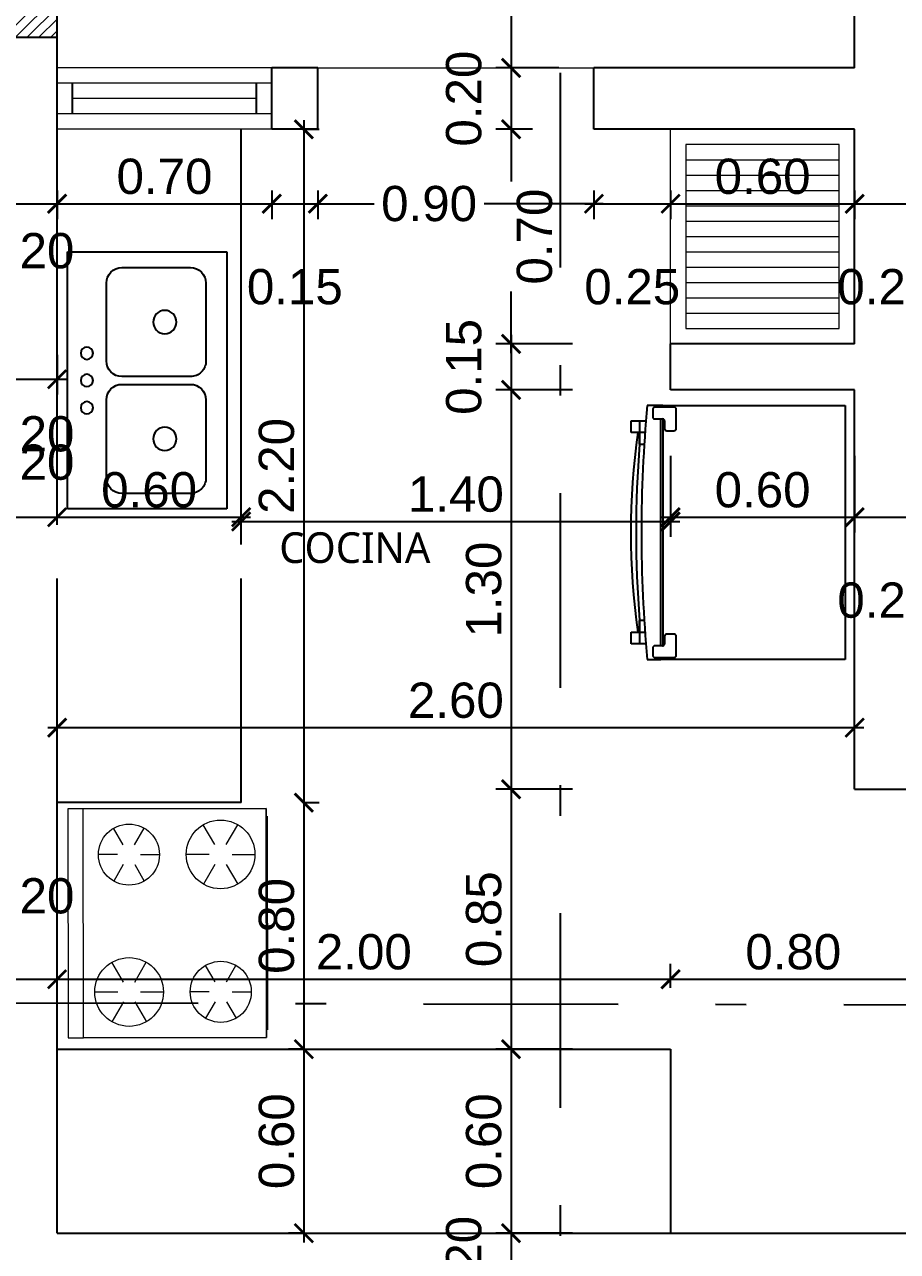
# Model space of a CAD drawing. Header units: feet. Extents: x -417 to 46, y -646 to -218.
# Drawn here: x -98.42 to -95.575, y -284.892 to -280.89 of the extents above; entities that cross this region are included whole.
import ezdxf

# ---------------------------------------------------------------- set-up
doc = ezdxf.new("R2010")
doc.units = ezdxf.units.FT
doc.header["$MEASUREMENT"] = 0
doc.linetypes.add('DASHDOT', pattern=[25.4, 12.7, -6.35, 0, -6.35])
for name, color, linetype, lineweight in [('A-GENM', 8, 'Continuous', 9), ('A-WALL', 4, 'Continuous', 25), ('closet', 8, 'Continuous', 5), ('DIM-COTAS', 1, 'Continuous', 5), ('muebles', 2, 'Continuous', 5), ('Piso', 8, 'Continuous', 9), ('TXT', 2, 'Continuous', 9)]:
    doc.layers.add(name, color=color, linetype=linetype, lineweight=lineweight)
for name, color, linetype in [('COCINA', 2, 'Continuous'), ('columna', 9, 'Continuous'), ('DIM', 10, 'Continuous'), ('GRDUTIY', 5, 'Continuous'), ('PERT-VENT', 2, 'Continuous')]:
    doc.layers.add(name, color=color, linetype=linetype)
doc.styles.add('ads', font='trebuc.ttf', dxfattribs={"height": 0.14})
doc.styles.get("Standard").update_dxf_attribs({"font": 'arial.ttf', "height": 0.115})
doc.dimstyles.new('KEILY', dxfattribs={"dimtxt": 0.115, "dimasz": 0.06, "dimexe": 0.05, "dimexo": 0.2, "dimgap": 0.03, "dimtad": 1, "dimzin": 1, "dimdsep": 46, "dimtxsty": 'Standard', "dimblk": 'ARCHTICK', "dimcen": 2.5, "dimdle": 0.03, "dimclrd": 256, "dimclre": 256, "dimclrt": 7, "dimadec": 0, "dimazin": 0, "dimtfac": 1, "dimtmove": 2, "dimatfit": 3, "dimfxl": 0.2, "dimfxlon": 1, "dimtolj": 1, "dimtzin": 1, "dimarcsym": 0})

# ---------------------------------------------------------------- blocks, each defined once
blk = doc.blocks.new('A$C2C3967B4')
at = {"layer": 'COCINA'}
for p, q in [((0.8382, 0.5199), (0, 0.5199)), ((0, 0.5199), (0, 0)), ((0.8382, 0), (0.8382, 0.5199)), ((0.3556, 0.3929), (0.1016, 0.3929)), ((0.7366, 0.3929), (0.4826, 0.3929)), ((0.0508, 0.3421), (0.0508, 0.1189)), ((0.4064, 0.1189), (0.4064, 0.3421)), ((0.4318, 0.3421), (0.4318, 0.1189)), ((0.7874, 0.1189), (0.7874, 0.3421)), ((0.1016, 0.0681), (0.3556, 0.0681)), ((0.4826, 0.0681), (0.7366, 0.0681)), ((0, 0), (0.8382, 0))]:
    blk.add_line(p, q, dxfattribs=at)
for centre, radius in [((0.3302, 0.4564), 0.0201), ((0.4191, 0.4564), 0.0201), ((0.508, 0.4564), 0.0201), ((0.2286, 0.2024), 0.0381), ((0.6096, 0.2024), 0.0381)]:
    blk.add_circle(centre, radius, dxfattribs=at)
for centre, start, end in [((0.1016, 0.3421), 90, 180), ((0.3556, 0.3421), 0, 90), ((0.4826, 0.3421), 90, 180), ((0.7366, 0.3421), 0, 90), ((0.1016, 0.1189), 180, 270), ((0.3556, 0.1189), 270, 0), ((0.4826, 0.1189), 180, 270), ((0.7366, 0.1189), 270, 0)]:
    blk.add_arc(centre, 0.0508, start, end, dxfattribs=at)
blk = doc.blocks.new('A$C285A50AC')
at = {"layer": 'muebles'}
for p, q in [((0.0012, 0.6896, -0.889), (0, 0.0292, -0.889)), ((0.0012, 0.6896), (0.0011, 0.6388)), ((0.7632, 0.6882), (0.0012, 0.6896)), ((0.7632, 0.6882, -0.889), (0.0012, 0.6896, -0.889)), ((0.762, 0.0278, -0.889), (0.7632, 0.6882, -0.889)), ((0.7631, 0.6374), (0.7632, 0.6882)), ((0.0011, 0.6388), (0.7631, 0.6374)), ((0, 0.0292, -0.889), (0.762, 0.0278, -0.889))]:
    blk.add_line(p, q, dxfattribs=at)
at = {"layer": 'muebles', "color": 8}
for p, q in [((0.1533, 0.5242, 0.0025), (0.1534, 0.6004, 0.0025)), ((0.6105, 0.5234, 0.0025), (0.6106, 0.5869, 0.0025)), ((0.1203, 0.5052, 0.0025), (0.0543, 0.5435, 0.0025)), ((0.1863, 0.5051, 0.0025), (0.2523, 0.5431, 0.0025)), ((0.5775, 0.5044, 0.0025), (0.5225, 0.5363, 0.0025)), ((0.6435, 0.5043, 0.0025), (0.6985, 0.5359, 0.0025)), ((0.1202, 0.4671, 0.0025), (0.0541, 0.4292, 0.0025)), ((0.1862, 0.467, 0.0025), (0.2521, 0.4288, 0.0025)), ((0.5774, 0.4663, 0.0025), (0.5223, 0.4347, 0.0025)), ((0.6434, 0.4662, 0.0025), (0.6983, 0.4343, 0.0025)), ((0.1532, 0.448, 0.0025), (0.153, 0.3718, 0.0025)), ((0.6104, 0.4472, 0.0025), (0.6102, 0.3837, 0.0025)), ((0.6099, 0.2186, 0.0025), (0.6101, 0.2948, 0.0025)), ((0.1527, 0.2194, 0.0025), (0.1529, 0.2829, 0.0025)), ((0.1197, 0.2004, 0.0025), (0.0648, 0.2323, 0.0025)), ((0.1857, 0.2003, 0.0025), (0.2408, 0.232, 0.0025)), ((0.5769, 0.1996, 0.0025), (0.511, 0.2378, 0.0025)), ((0.6429, 0.1995, 0.0025), (0.709, 0.2375, 0.0025)), ((0.1196, 0.1623, 0.0025), (0.0646, 0.1307, 0.0025)), ((0.1526, 0.1432, 0.0025), (0.1525, 0.0797, 0.0025)), ((0.1856, 0.1622, 0.0025), (0.2406, 0.1304, 0.0025)), ((0.5768, 0.1615, 0.0025), (0.5108, 0.1235, 0.0025)), ((0.6098, 0.1424, 0.0025), (0.6097, 0.0662, 0.0025)), ((0.6428, 0.1614, 0.0025), (0.7088, 0.1232, 0.0025))]:
    blk.add_line(p, q, dxfattribs=at)
at = {"layer": 'muebles', "extrusion": (-0.001805, -0.999998, 0)}
for p, q in [((0.0635, 0.0265, -0.6223), (0.6985, 0.0254, -0.6223)), ((0.0635, 0.0265, -0.1016), (0.6985, 0.0254, -0.1016))]:
    blk.add_line(p, q, dxfattribs=at)
at = {"layer": 'muebles'}
for centre, radius in [((0.1532, 0.4861, 0.0025), 0.1143), ((0.6104, 0.4853, 0.0025), 0.1016), ((0.6099, 0.1805, 0.0025), 0.1143), ((0.1527, 0.1813, 0.0025), 0.1016)]:
    blk.add_circle(centre, radius, dxfattribs=at)
at = {"layer": 'muebles', "color": 8, "extrusion": (-0.001805, -0.999998, 0)}
for centre in [(0.0888, -0.0381, -0.0267), (0.2158, -0.0381, -0.0267), (0.3809, -0.0381, -0.0267), (0.546, -0.0381, -0.0267), (0.673, -0.0381, -0.0267)]:
    blk.add_circle(centre, 0.0254, dxfattribs=at)
at = {"layer": 'muebles'}
for points in [[(0.0012, 0.6896, 0.254), (0.0011, 0.6388, 0.254), (0.7631, 0.6374, 0.254), (0.7632, 0.6882, 0.254)], [(0, 0.0292), (0.0011, 0.6388), (0.7631, 0.6374), (0.762, 0.0278)]]:
    blk.add_3dface(points, dxfattribs=at)
at = {"layer": 'muebles', "color": 8}
for points in [[(0.0254, 0.0266, -0.0762), (0.0254, 0.0266, -0.5334), (0.7366, 0.0253, -0.5334), (0.7366, 0.0253, -0.0762)], [(0.0254, 0.0266, -0.5969), (0.0254, 0.0266, -0.8509), (0.7366, 0.0253, -0.8509), (0.7366, 0.0253, -0.5969)]]:
    blk.add_3dface(points, dxfattribs=at)
blk = doc.blocks.new('A$C007B5363')
at = {"layer": 'COCINA'}
for p, q in [((0, 0.8287), (0.5944, 0.8287)), ((0, 0), (0, 0.8287)), ((0.5507, 0.816), (0.5507, 0.7525)), ((0.6206, 0.8223), (0.5571, 0.8223)), ((0.5944, 0.8287), (0.6007, 0.8287)), ((0.5944, 0.8223), (0.5944, 0.8287)), ((0.6007, 0.8287), (0.6007, 0.8223)), ((0.6452, 0.8287), (0.6007, 0.8287)), ((0.6269, 0.7906), (0.6269, 0.816)), ((0.5888, 0.7525), (0.5888, 0.7779)), ((0.5944, 0.0446), (0.5944, 0.7841)), ((0.5952, 0.7842), (0.6206, 0.7842)), ((0.6007, 0.7842), (0.6007, 0.0445)), ((0.6487, 0.7779), (0.6706, 0.7779)), ((0.6706, 0.7779), (0.6975, 0.7779)), ((0.6706, 0.7398), (0.6706, 0.7779)), ((0.6706, 0.7398), (0.6706, 0.7779)), ((0.6987, 0.7398), (0.6987, 0.7779)), ((0.5571, 0.7461), (0.5825, 0.7461)), ((0.6706, 0.7398), (0.6513, 0.7398)), ((0.6975, 0.7398), (0.6706, 0.7398)), ((0.6706, 0.7398), (0.6706, 0.7017)), ((0.6706, 0.7017), (0.6706, 0.7398)), ((0.6539, 0.7017), (0.6706, 0.7017)), ((0.6706, 0.127), (0.6539, 0.127)), ((0.6706, 0.127), (0.6706, 0.0889)), ((0.6706, 0.0889), (0.6706, 0.127)), ((0.5825, 0.0826), (0.5571, 0.0826)), ((0.6513, 0.0889), (0.6706, 0.0889)), ((0.6706, 0.0889), (0.6975, 0.0889)), ((0.6706, 0.0508), (0.6706, 0.0889)), ((0.6706, 0.0508), (0.6706, 0.0889)), ((0.6987, 0.0508), (0.6987, 0.0889)), ((0.5507, 0.0762), (0.5507, 0.0127)), ((0.5888, 0.0508), (0.5888, 0.0762)), ((0.6206, 0.0445), (0.5952, 0.0445)), ((0.6706, 0.0508), (0.6487, 0.0508)), ((0.6975, 0.0508), (0.6706, 0.0508)), ((0.5944, 0), (0, 0)), ((0.5571, 0.0064), (0.6206, 0.0064)), ((0.5944, 0), (0.5944, 0.0064)), ((0.5944, 0), (0.6007, 0)), ((0.6007, 0.0064), (0.6007, 0)), ((0.6007, 0), (0.6452, 0)), ((0.6269, 0.0127), (0.6269, 0.0381))]:
    blk.add_line(p, q, dxfattribs=at)
for centre, radius, start, end in [((0.5571, 0.816), 0.00635, 90, 180), ((0.6206, 0.816), 0.00635, 360, 90), ((-3.8512, 0.4143), 4.5154, 354.7351, 5.2649), ((0.5952, 0.7779), 0.00635, 90, 180), ((0.6206, 0.7906), 0.00635, 270, 360), ((0.5571, 0.7525), 0.00635, 180, 270), ((0.5825, 0.7525), 0.00635, 270, 360), ((-1.6745, 0.4143), 2.3731, 352.1151, 7.8849), ((-3.0793, 0.4143), 3.7608, 355.6182, 4.3818), ((0.5571, 0.0762), 0.00635, 90, 180), ((0.5825, 0.0762), 0.00635, 360, 90), ((0.5952, 0.0508), 0.00635, 180, 270), ((0.6206, 0.0381), 0.00635, 360, 90), ((0.5571, 0.0127), 0.00635, 180, 270), ((0.6206, 0.0127), 0.00635, 270, 360)]:
    blk.add_arc(centre, radius, start, end, dxfattribs=at)
blk = doc.blocks.new('_ArchTick')
at = {"layer": 'DIM-COTAS', "color": 0, "const_width": 0.15}
blk.add_lwpolyline([(-0.5, -0.5), (0.5, 0.5)], dxfattribs=at)
blk = doc.blocks.new('*D291')
at = {"layer": 'Defpoints', "color": 0, "transparency": 16777216}
for p in [(-98.3143, -281.2321), (-98.3143, -281.475), (-98.5143, -281.7272)]:
    blk.add_point(p, dxfattribs=at)
at = {"layer": 'DIM', "lineweight": -2, "transparency": 16777216}
for p, q in [((-98.5143, -281.5272), (-98.5143, -281.425)), ((-98.3143, -281.4321), (-98.3143, -281.525)), ((-98.5443, -281.475), (-98.2843, -281.475))]:
    blk.add_line(p, q, dxfattribs=at)
at = {"layer": 'DIM', "lineweight": -2, "transparency": 16777216, "xscale": 0.06, "yscale": 0.06, "zscale": 0.06, "rotation": 180}
blk.add_blockref('_ArchTick', (-98.5143, -281.475), dxfattribs=at)
at = {"layer": 'DIM', "lineweight": -2, "transparency": 16777216, "xscale": 0.06, "yscale": 0.06, "zscale": 0.06}
blk.add_blockref('_ArchTick', (-98.3143, -281.475), dxfattribs=at)
at = {"layer": 'DIM', "color": 7, "transparency": 16777216, "insert": (-98.4143, -281.6287), "char_height": 0.115, "attachment_point": 5}
blk.add_mtext('\\A1;0.20', dxfattribs=at)
blk = doc.blocks.new('*D292')
at = {"layer": 'Defpoints', "color": 0, "transparency": 16777216}
for p in [(-98.3143, -281.2321), (-97.6143, -281.2321), (-97.6143, -281.475)]:
    blk.add_point(p, dxfattribs=at)
at = {"layer": 'DIM', "lineweight": -2, "transparency": 16777216}
for p, q in [((-98.3143, -281.4321), (-98.3143, -281.525)), ((-97.6143, -281.4321), (-97.6143, -281.525)), ((-98.3443, -281.475), (-97.5843, -281.475))]:
    blk.add_line(p, q, dxfattribs=at)
at = {"layer": 'DIM', "lineweight": -2, "transparency": 16777216, "xscale": 0.06, "yscale": 0.06, "zscale": 0.06, "rotation": 180}
blk.add_blockref('_ArchTick', (-98.3143, -281.475), dxfattribs=at)
at = {"layer": 'DIM', "lineweight": -2, "transparency": 16777216, "xscale": 0.06, "yscale": 0.06, "zscale": 0.06}
blk.add_blockref('_ArchTick', (-97.6143, -281.475), dxfattribs=at)
at = {"layer": 'DIM', "color": 7, "transparency": 16777216, "insert": (-97.9643, -281.3862), "char_height": 0.115, "attachment_point": 5}
blk.add_mtext('\\A1;0.70', dxfattribs=at)
blk = doc.blocks.new('*D293')
at = {"layer": 'Defpoints', "color": 0, "transparency": 16777216}
for p in [(-97.6143, -281.2321), (-97.4643, -281.2321), (-97.4643, -281.475)]:
    blk.add_point(p, dxfattribs=at)
at = {"layer": 'DIM', "lineweight": -2, "transparency": 16777216}
for p, q in [((-97.6143, -281.4321), (-97.6143, -281.525)), ((-97.4643, -281.4321), (-97.4643, -281.525)), ((-97.6443, -281.475), (-97.4343, -281.475))]:
    blk.add_line(p, q, dxfattribs=at)
at = {"layer": 'DIM', "lineweight": -2, "transparency": 16777216, "xscale": 0.06, "yscale": 0.06, "zscale": 0.06, "rotation": 180}
blk.add_blockref('_ArchTick', (-97.6143, -281.475), dxfattribs=at)
at = {"layer": 'DIM', "lineweight": -2, "transparency": 16777216, "xscale": 0.06, "yscale": 0.06, "zscale": 0.06}
blk.add_blockref('_ArchTick', (-97.4643, -281.475), dxfattribs=at)
at = {"layer": 'DIM', "color": 7, "transparency": 16777216, "insert": (-97.5393, -281.7461), "char_height": 0.115, "attachment_point": 5}
blk.add_mtext('\\A1;0.15', dxfattribs=at)
blk = doc.blocks.new('*D294')
at = {"layer": 'Defpoints', "color": 0, "transparency": 16777216}
for p in [(-97.4643, -281.2321), (-96.5643, -281.2321), (-96.5643, -281.475)]:
    blk.add_point(p, dxfattribs=at)
at = {"layer": 'DIM', "lineweight": -2, "transparency": 16777216}
for p, q in [((-97.4643, -281.4321), (-97.4643, -281.525)), ((-96.5643, -281.4321), (-96.5643, -281.525)), ((-97.4943, -281.475), (-97.2808, -281.475)), ((-96.5343, -281.475), (-96.9224, -281.475))]:
    blk.add_line(p, q, dxfattribs=at)
at = {"layer": 'DIM', "lineweight": -2, "transparency": 16777216, "xscale": 0.06, "yscale": 0.06, "zscale": 0.06, "rotation": 180}
blk.add_blockref('_ArchTick', (-97.4643, -281.475), dxfattribs=at)
at = {"layer": 'DIM', "lineweight": -2, "transparency": 16777216, "xscale": 0.06, "yscale": 0.06, "zscale": 0.06}
blk.add_blockref('_ArchTick', (-96.5643, -281.475), dxfattribs=at)
at = {"layer": 'DIM', "color": 7, "transparency": 16777216, "insert": (-97.1016, -281.475), "char_height": 0.115, "attachment_point": 5}
blk.add_mtext('\\A1;0.90', dxfattribs=at)
blk = doc.blocks.new('*D295')
at = {"layer": 'Defpoints', "color": 0, "transparency": 16777216}
for p in [(-96.5643, -281.2321), (-96.3143, -281.2321), (-96.3143, -281.475)]:
    blk.add_point(p, dxfattribs=at)
at = {"layer": 'DIM', "lineweight": -2, "transparency": 16777216}
for p, q in [((-96.5643, -281.4321), (-96.5643, -281.525)), ((-96.3143, -281.4321), (-96.3143, -281.525)), ((-96.5943, -281.475), (-96.2843, -281.475))]:
    blk.add_line(p, q, dxfattribs=at)
at = {"layer": 'DIM', "lineweight": -2, "transparency": 16777216, "xscale": 0.06, "yscale": 0.06, "zscale": 0.06, "rotation": 180}
blk.add_blockref('_ArchTick', (-96.5643, -281.475), dxfattribs=at)
at = {"layer": 'DIM', "lineweight": -2, "transparency": 16777216, "xscale": 0.06, "yscale": 0.06, "zscale": 0.06}
blk.add_blockref('_ArchTick', (-96.3143, -281.475), dxfattribs=at)
at = {"layer": 'DIM', "color": 7, "transparency": 16777216, "insert": (-96.4393, -281.7461), "char_height": 0.115, "attachment_point": 5}
blk.add_mtext('\\A1;0.25', dxfattribs=at)
blk = doc.blocks.new('*D296')
at = {"layer": 'Defpoints', "color": 0, "transparency": 16777216}
for p in [(-96.3143, -281.2321), (-95.7143, -281.2321), (-95.7143, -281.475)]:
    blk.add_point(p, dxfattribs=at)
at = {"layer": 'DIM', "lineweight": -2, "transparency": 16777216}
for p, q in [((-96.3143, -281.4321), (-96.3143, -281.525)), ((-95.7143, -281.4321), (-95.7143, -281.525)), ((-96.3443, -281.475), (-95.6843, -281.475))]:
    blk.add_line(p, q, dxfattribs=at)
at = {"layer": 'DIM', "lineweight": -2, "transparency": 16777216, "xscale": 0.06, "yscale": 0.06, "zscale": 0.06, "rotation": 180}
blk.add_blockref('_ArchTick', (-96.3143, -281.475), dxfattribs=at)
at = {"layer": 'DIM', "lineweight": -2, "transparency": 16777216, "xscale": 0.06, "yscale": 0.06, "zscale": 0.06}
blk.add_blockref('_ArchTick', (-95.7143, -281.475), dxfattribs=at)
at = {"layer": 'DIM', "color": 7, "transparency": 16777216, "insert": (-96.0143, -281.3862), "char_height": 0.115, "attachment_point": 5}
blk.add_mtext('\\A1;0.60', dxfattribs=at)
blk = doc.blocks.new('*D297')
at = {"layer": 'Defpoints', "color": 0, "transparency": 16777216}
for p in [(-95.7143, -281.2321), (-95.5143, -281.2132), (-95.5143, -281.475)]:
    blk.add_point(p, dxfattribs=at)
at = {"layer": 'DIM', "lineweight": -2, "transparency": 16777216}
for p, q in [((-95.7143, -281.4321), (-95.7143, -281.525)), ((-95.5143, -281.4132), (-95.5143, -281.525)), ((-95.7443, -281.475), (-95.4843, -281.475))]:
    blk.add_line(p, q, dxfattribs=at)
at = {"layer": 'DIM', "lineweight": -2, "transparency": 16777216, "xscale": 0.06, "yscale": 0.06, "zscale": 0.06, "rotation": 180}
blk.add_blockref('_ArchTick', (-95.7143, -281.475), dxfattribs=at)
at = {"layer": 'DIM', "lineweight": -2, "transparency": 16777216, "xscale": 0.06, "yscale": 0.06, "zscale": 0.06}
blk.add_blockref('_ArchTick', (-95.5143, -281.475), dxfattribs=at)
at = {"layer": 'DIM', "color": 7, "transparency": 16777216, "insert": (-95.6143, -281.7461), "char_height": 0.115, "attachment_point": 5}
blk.add_mtext('\\A1;0.20', dxfattribs=at)
blk = doc.blocks.new('*D307')
at = {"layer": 'Defpoints', "color": 0, "transparency": 16777216}
for p in [(-98.3143, -281.7674), (-98.5143, -281.9832), (-98.3143, -282.0473)]:
    blk.add_point(p, dxfattribs=at)
at = {"layer": 'DIM', "lineweight": -2, "transparency": 16777216}
for p, q in [((-98.3143, -281.9674), (-98.3143, -282.0973)), ((-98.5443, -282.0473), (-98.2843, -282.0473)), ((-98.5143, -282.0473), (-98.5143, -282.0973))]:
    blk.add_line(p, q, dxfattribs=at)
at = {"layer": 'DIM', "lineweight": -2, "transparency": 16777216, "xscale": 0.06, "yscale": 0.06, "zscale": 0.06, "rotation": 180}
blk.add_blockref('_ArchTick', (-98.5143, -282.0473), dxfattribs=at)
at = {"layer": 'DIM', "lineweight": -2, "transparency": 16777216, "xscale": 0.06, "yscale": 0.06, "zscale": 0.06}
blk.add_blockref('_ArchTick', (-98.3143, -282.0473), dxfattribs=at)
at = {"layer": 'DIM', "color": 7, "transparency": 16777216, "insert": (-98.4143, -282.3184), "char_height": 0.115, "attachment_point": 5}
blk.add_mtext('\\A1;0.20', dxfattribs=at)
blk = doc.blocks.new('*D308')
at = {"layer": 'Defpoints', "color": 0, "transparency": 16777216}
for p in [(-98.5143, -282.205), (-98.3143, -282.4972), (-98.3143, -282.7218)]:
    blk.add_point(p, dxfattribs=at)
at = {"layer": 'DIM', "lineweight": -2, "transparency": 16777216}
for p, q in [((-98.5143, -282.405), (-98.5143, -282.5472)), ((-98.3143, -282.5218), (-98.3143, -282.4472)), ((-98.5443, -282.4972), (-98.2843, -282.4972))]:
    blk.add_line(p, q, dxfattribs=at)
at = {"layer": 'DIM', "lineweight": -2, "transparency": 16777216, "xscale": 0.06, "yscale": 0.06, "zscale": 0.06, "rotation": 180}
blk.add_blockref('_ArchTick', (-98.5143, -282.4972), dxfattribs=at)
at = {"layer": 'DIM', "lineweight": -2, "transparency": 16777216, "xscale": 0.06, "yscale": 0.06, "zscale": 0.06}
blk.add_blockref('_ArchTick', (-98.3143, -282.4972), dxfattribs=at)
at = {"layer": 'DIM', "color": 7, "transparency": 16777216, "insert": (-98.4143, -282.226), "char_height": 0.115, "attachment_point": 5}
blk.add_mtext('\\A1;0.20', dxfattribs=at)
blk = doc.blocks.new('*D309')
at = {"layer": 'Defpoints', "color": 0, "transparency": 16777216}
for p in [(-97.7143, -282.4972), (-98.3143, -282.7218), (-97.7143, -282.7862)]:
    blk.add_point(p, dxfattribs=at)
at = {"layer": 'DIM', "lineweight": -2, "transparency": 16777216}
for p, q in [((-98.3143, -282.5218), (-98.3143, -282.4472)), ((-97.7143, -282.5862), (-97.7143, -282.4472)), ((-98.3443, -282.4972), (-97.6843, -282.4972))]:
    blk.add_line(p, q, dxfattribs=at)
at = {"layer": 'DIM', "lineweight": -2, "transparency": 16777216, "xscale": 0.06, "yscale": 0.06, "zscale": 0.06, "rotation": 180}
blk.add_blockref('_ArchTick', (-98.3143, -282.4972), dxfattribs=at)
at = {"layer": 'DIM', "lineweight": -2, "transparency": 16777216, "xscale": 0.06, "yscale": 0.06, "zscale": 0.06}
blk.add_blockref('_ArchTick', (-97.7143, -282.4972), dxfattribs=at)
at = {"layer": 'DIM', "color": 7, "transparency": 16777216, "insert": (-98.0143, -282.4084), "char_height": 0.115, "attachment_point": 5}
blk.add_mtext('\\A1;0.60', dxfattribs=at)
blk = doc.blocks.new('*D310')
at = {"layer": 'Defpoints', "color": 0, "transparency": 16777216}
for p in [(-96.3143, -282.082), (-96.3143, -282.5113), (-97.7143, -282.7862)]:
    blk.add_point(p, dxfattribs=at)
at = {"layer": 'DIM', "lineweight": -2, "transparency": 16777216}
for p, q in [((-96.3143, -282.3113), (-96.3143, -282.5613)), ((-97.7143, -282.5862), (-97.7143, -282.4613)), ((-97.7443, -282.5113), (-96.2843, -282.5113))]:
    blk.add_line(p, q, dxfattribs=at)
at = {"layer": 'DIM', "lineweight": -2, "transparency": 16777216, "xscale": 0.06, "yscale": 0.06, "zscale": 0.06, "rotation": 180}
blk.add_blockref('_ArchTick', (-97.7143, -282.5113), dxfattribs=at)
at = {"layer": 'DIM', "lineweight": -2, "transparency": 16777216, "xscale": 0.06, "yscale": 0.06, "zscale": 0.06}
blk.add_blockref('_ArchTick', (-96.3143, -282.5113), dxfattribs=at)
at = {"layer": 'DIM', "color": 7, "transparency": 16777216, "insert": (-97.0143, -282.4226), "char_height": 0.115, "attachment_point": 5}
blk.add_mtext('\\A1;1.40', dxfattribs=at)
blk = doc.blocks.new('*D311')
at = {"layer": 'Defpoints', "color": 0, "transparency": 16777216}
for p in [(-96.3143, -282.082), (-95.7143, -282.082), (-95.7143, -282.4972)]:
    blk.add_point(p, dxfattribs=at)
at = {"layer": 'DIM', "lineweight": -2, "transparency": 16777216}
for p, q in [((-96.3143, -282.2972), (-96.3143, -282.5472)), ((-95.7143, -282.2972), (-95.7143, -282.5472)), ((-96.3443, -282.4972), (-95.6843, -282.4972))]:
    blk.add_line(p, q, dxfattribs=at)
at = {"layer": 'DIM', "lineweight": -2, "transparency": 16777216, "xscale": 0.06, "yscale": 0.06, "zscale": 0.06, "rotation": 180}
blk.add_blockref('_ArchTick', (-96.3143, -282.4972), dxfattribs=at)
at = {"layer": 'DIM', "lineweight": -2, "transparency": 16777216, "xscale": 0.06, "yscale": 0.06, "zscale": 0.06}
blk.add_blockref('_ArchTick', (-95.7143, -282.4972), dxfattribs=at)
at = {"layer": 'DIM', "color": 7, "transparency": 16777216, "insert": (-96.0143, -282.4084), "char_height": 0.115, "attachment_point": 5}
blk.add_mtext('\\A1;0.60', dxfattribs=at)
blk = doc.blocks.new('*D312')
at = {"layer": 'Defpoints', "color": 0, "transparency": 16777216}
for p in [(-95.7143, -282.082), (-95.5143, -282.0911), (-95.5143, -282.4972)]:
    blk.add_point(p, dxfattribs=at)
at = {"layer": 'DIM', "lineweight": -2, "transparency": 16777216}
for p, q in [((-95.7143, -282.2972), (-95.7143, -282.5472)), ((-95.5143, -282.2972), (-95.5143, -282.5472)), ((-95.7443, -282.4972), (-95.4843, -282.4972))]:
    blk.add_line(p, q, dxfattribs=at)
at = {"layer": 'DIM', "lineweight": -2, "transparency": 16777216, "xscale": 0.06, "yscale": 0.06, "zscale": 0.06, "rotation": 180}
blk.add_blockref('_ArchTick', (-95.7143, -282.4972), dxfattribs=at)
at = {"layer": 'DIM', "lineweight": -2, "transparency": 16777216, "xscale": 0.06, "yscale": 0.06, "zscale": 0.06}
blk.add_blockref('_ArchTick', (-95.5143, -282.4972), dxfattribs=at)
at = {"layer": 'DIM', "color": 7, "transparency": 16777216, "insert": (-95.6143, -282.7683), "char_height": 0.115, "attachment_point": 5}
blk.add_mtext('\\A1;0.20', dxfattribs=at)
blk = doc.blocks.new('*D313')
at = {"layer": 'Defpoints', "color": 0, "transparency": 16777216}
for p in [(-98.3143, -283.2076), (-95.7143, -283.1835), (-95.7143, -283.2076)]:
    blk.add_point(p, dxfattribs=at)
at = {"layer": 'DIM', "lineweight": -2, "transparency": 16777216}
for p, q in [((-98.3143, -283.1835), (-98.3143, -283.1335)), ((-95.7143, -283.1835), (-95.7143, -283.1335)), ((-98.3443, -283.1835), (-95.6843, -283.1835))]:
    blk.add_line(p, q, dxfattribs=at)
at = {"layer": 'DIM', "lineweight": -2, "transparency": 16777216, "xscale": 0.06, "yscale": 0.06, "zscale": 0.06, "rotation": 180}
blk.add_blockref('_ArchTick', (-98.3143, -283.1835), dxfattribs=at)
at = {"layer": 'DIM', "lineweight": -2, "transparency": 16777216, "xscale": 0.06, "yscale": 0.06, "zscale": 0.06}
blk.add_blockref('_ArchTick', (-95.7143, -283.1835), dxfattribs=at)
at = {"layer": 'DIM', "color": 7, "transparency": 16777216, "insert": (-97.0143, -283.0948), "char_height": 0.115, "attachment_point": 5}
blk.add_mtext('\\A1;2.60', dxfattribs=at)
blk = doc.blocks.new('*D320')
at = {"layer": 'Defpoints', "color": 0, "transparency": 16777216}
for p in [(-98.5143, -283.6821), (-98.3143, -284.0038), (-98.3143, -284.3334)]:
    blk.add_point(p, dxfattribs=at)
at = {"layer": 'DIM', "lineweight": -2, "transparency": 16777216}
for p, q in [((-98.5143, -283.8821), (-98.5143, -284.0538)), ((-98.3143, -284.1334), (-98.3143, -283.9538)), ((-98.5443, -284.0038), (-98.2843, -284.0038))]:
    blk.add_line(p, q, dxfattribs=at)
at = {"layer": 'DIM', "lineweight": -2, "transparency": 16777216, "xscale": 0.06, "yscale": 0.06, "zscale": 0.06, "rotation": 180}
blk.add_blockref('_ArchTick', (-98.5143, -284.0038), dxfattribs=at)
at = {"layer": 'DIM', "lineweight": -2, "transparency": 16777216, "xscale": 0.06, "yscale": 0.06, "zscale": 0.06}
blk.add_blockref('_ArchTick', (-98.3143, -284.0038), dxfattribs=at)
at = {"layer": 'DIM', "color": 7, "transparency": 16777216, "insert": (-98.4143, -283.7327), "char_height": 0.115, "attachment_point": 5}
blk.add_mtext('\\A1;0.20', dxfattribs=at)
blk = doc.blocks.new('*D321')
at = {"layer": 'Defpoints', "color": 0, "transparency": 16777216}
for p in [(-96.3143, -284.0038), (-96.3143, -284.2321), (-98.3143, -284.3334)]:
    blk.add_point(p, dxfattribs=at)
at = {"layer": 'DIM', "lineweight": -2, "transparency": 16777216}
for p, q in [((-98.3143, -284.1334), (-98.3143, -283.9538)), ((-96.3143, -284.0321), (-96.3143, -283.9538)), ((-98.3443, -284.0038), (-96.2843, -284.0038))]:
    blk.add_line(p, q, dxfattribs=at)
at = {"layer": 'DIM', "lineweight": -2, "transparency": 16777216, "xscale": 0.06, "yscale": 0.06, "zscale": 0.06, "rotation": 180}
blk.add_blockref('_ArchTick', (-98.3143, -284.0038), dxfattribs=at)
at = {"layer": 'DIM', "lineweight": -2, "transparency": 16777216, "xscale": 0.06, "yscale": 0.06, "zscale": 0.06}
blk.add_blockref('_ArchTick', (-96.3143, -284.0038), dxfattribs=at)
at = {"layer": 'DIM', "color": 7, "transparency": 16777216, "insert": (-97.3143, -283.9151), "char_height": 0.115, "attachment_point": 5}
blk.add_mtext('\\A1;2.00', dxfattribs=at)
blk = doc.blocks.new('*D322')
at = {"layer": 'Defpoints', "color": 0, "transparency": 16777216}
for p in [(-95.5143, -284.0038), (-96.3143, -284.2321), (-95.5143, -284.8321)]:
    blk.add_point(p, dxfattribs=at)
at = {"layer": 'DIM', "lineweight": -2, "transparency": 16777216}
for p, q in [((-96.3143, -284.0321), (-96.3143, -283.9538)), ((-95.5143, -284.2038), (-95.5143, -283.9538)), ((-96.3443, -284.0038), (-95.4843, -284.0038))]:
    blk.add_line(p, q, dxfattribs=at)
at = {"layer": 'DIM', "lineweight": -2, "transparency": 16777216, "xscale": 0.06, "yscale": 0.06, "zscale": 0.06, "rotation": 180}
blk.add_blockref('_ArchTick', (-96.3143, -284.0038), dxfattribs=at)
at = {"layer": 'DIM', "lineweight": -2, "transparency": 16777216, "xscale": 0.06, "yscale": 0.06, "zscale": 0.06}
blk.add_blockref('_ArchTick', (-95.5143, -284.0038), dxfattribs=at)
at = {"layer": 'DIM', "color": 7, "transparency": 16777216, "insert": (-95.9143, -283.9151), "char_height": 0.115, "attachment_point": 5}
blk.add_mtext('\\A1;0.80', dxfattribs=at)
blk = doc.blocks.new('*D411')
at = {"layer": 'Defpoints', "color": 0, "transparency": 16777216}
for p in [(-96.4791, -279.5321), (-96.8344, -281.0321), (-96.4791, -281.0321)]:
    blk.add_point(p, dxfattribs=at)
at = {"layer": 'DIM', "lineweight": -2, "transparency": 16777216}
for p, q in [((-96.8344, -279.5021), (-96.8344, -281.0621)), ((-96.6791, -279.5321), (-96.8844, -279.5321)), ((-96.6791, -281.0321), (-96.8844, -281.0321))]:
    blk.add_line(p, q, dxfattribs=at)
at = {"layer": 'DIM', "lineweight": -2, "transparency": 16777216, "xscale": 0.06, "yscale": 0.06, "zscale": 0.06}
for p, rotation in [((-96.8344, -279.5321), 90), ((-96.8344, -281.0321), 270)]:
    blk.add_blockref('_ArchTick', p, dxfattribs=dict(at, rotation=rotation))
at = {"layer": 'DIM', "color": 7, "transparency": 16777216, "insert": (-96.9232, -280.2821), "char_height": 0.115, "attachment_point": 5, "rotation": 90}
blk.add_mtext('\\A1;1.50', dxfattribs=at)
blk = doc.blocks.new('*D412')
at = {"layer": 'Defpoints', "color": 0, "transparency": 16777216}
for p in [(-96.4791, -281.0321), (-96.8344, -281.2321), (-96.5643, -281.2321)]:
    blk.add_point(p, dxfattribs=at)
at = {"layer": 'DIM', "lineweight": -2, "transparency": 16777216}
for p, q in [((-96.8344, -281.0021), (-96.8344, -281.2621)), ((-96.6791, -281.0321), (-96.8844, -281.0321)), ((-96.7643, -281.2321), (-96.8844, -281.2321))]:
    blk.add_line(p, q, dxfattribs=at)
at = {"layer": 'DIM', "lineweight": -2, "transparency": 16777216, "xscale": 0.06, "yscale": 0.06, "zscale": 0.06}
for p, rotation in [((-96.8344, -281.0321), 90), ((-96.8344, -281.2321), 270)]:
    blk.add_blockref('_ArchTick', p, dxfattribs=dict(at, rotation=rotation))
at = {"layer": 'DIM', "color": 7, "transparency": 16777216, "insert": (-96.9882, -281.1321), "char_height": 0.115, "attachment_point": 5, "rotation": 90}
blk.add_mtext('\\A1;0.20', dxfattribs=at)
blk = doc.blocks.new('*D413')
at = {"layer": 'Defpoints', "color": 0, "transparency": 16777216}
for p in [(-96.5643, -281.2321), (-96.8344, -281.932), (-96.3143, -281.932)]:
    blk.add_point(p, dxfattribs=at)
at = {"layer": 'DIM', "lineweight": -2, "transparency": 16777216}
for p, q in [((-96.8344, -281.2021), (-96.8344, -281.4029)), ((-96.7643, -281.2321), (-96.8844, -281.2321)), ((-96.8344, -281.962), (-96.8344, -281.7612)), ((-96.6344, -281.932), (-96.8844, -281.932))]:
    blk.add_line(p, q, dxfattribs=at)
at = {"layer": 'DIM', "lineweight": -2, "transparency": 16777216, "xscale": 0.06, "yscale": 0.06, "zscale": 0.06}
for p, rotation in [((-96.8344, -281.2321), 90), ((-96.8344, -281.932), 270)]:
    blk.add_blockref('_ArchTick', p, dxfattribs=dict(at, rotation=rotation))
at = {"layer": 'DIM', "color": 7, "transparency": 16777216, "insert": (-96.7575, -281.582), "char_height": 0.115, "attachment_point": 5, "rotation": 90}
blk.add_mtext('\\A1;0.70', dxfattribs=at)
blk = doc.blocks.new('*D414')
at = {"layer": 'Defpoints', "color": 0, "transparency": 16777216}
for p in [(-96.3143, -281.932), (-96.8344, -282.082), (-96.3143, -282.082)]:
    blk.add_point(p, dxfattribs=at)
at = {"layer": 'DIM', "lineweight": -2, "transparency": 16777216}
for p, q in [((-96.8344, -281.902), (-96.8344, -282.112)), ((-96.6344, -281.932), (-96.8844, -281.932)), ((-96.6344, -282.082), (-96.8844, -282.082))]:
    blk.add_line(p, q, dxfattribs=at)
at = {"layer": 'DIM', "lineweight": -2, "transparency": 16777216, "xscale": 0.06, "yscale": 0.06, "zscale": 0.06}
for p, rotation in [((-96.8344, -281.932), 90), ((-96.8344, -282.082), 270)]:
    blk.add_blockref('_ArchTick', p, dxfattribs=dict(at, rotation=rotation))
at = {"layer": 'DIM', "color": 7, "transparency": 16777216, "insert": (-96.9882, -282.007), "char_height": 0.115, "attachment_point": 5, "rotation": 90}
blk.add_mtext('\\A1;0.15', dxfattribs=at)
blk = doc.blocks.new('*D415')
at = {"layer": 'Defpoints', "color": 0, "transparency": 16777216}
for p in [(-96.3143, -282.082), (-96.8344, -283.3844), (-95.7143, -283.3844)]:
    blk.add_point(p, dxfattribs=at)
at = {"layer": 'DIM', "lineweight": -2, "transparency": 16777216}
for p, q in [((-96.6344, -282.082), (-96.8844, -282.082)), ((-96.8344, -282.052), (-96.8344, -283.4144)), ((-96.6344, -283.3844), (-96.8844, -283.3844))]:
    blk.add_line(p, q, dxfattribs=at)
at = {"layer": 'DIM', "lineweight": -2, "transparency": 16777216, "xscale": 0.06, "yscale": 0.06, "zscale": 0.06}
for p, rotation in [((-96.8344, -282.082), 90), ((-96.8344, -283.3844), 270)]:
    blk.add_blockref('_ArchTick', p, dxfattribs=dict(at, rotation=rotation))
at = {"layer": 'DIM', "color": 7, "transparency": 16777216, "insert": (-96.9232, -282.7332), "char_height": 0.115, "attachment_point": 5, "rotation": 90}
blk.add_mtext('\\A1;1.30', dxfattribs=at)
blk = doc.blocks.new('*D416')
at = {"layer": 'Defpoints', "color": 0, "transparency": 16777216}
for p in [(-95.7143, -283.3844), (-96.8344, -284.2321), (-96.3143, -284.2321)]:
    blk.add_point(p, dxfattribs=at)
at = {"layer": 'DIM', "lineweight": -2, "transparency": 16777216}
for p, q in [((-96.8344, -283.3544), (-96.8344, -284.2621)), ((-96.6344, -283.3844), (-96.8844, -283.3844)), ((-96.6344, -284.2321), (-96.8844, -284.2321))]:
    blk.add_line(p, q, dxfattribs=at)
at = {"layer": 'DIM', "lineweight": -2, "transparency": 16777216, "xscale": 0.06, "yscale": 0.06, "zscale": 0.06}
for p, rotation in [((-96.8344, -283.3844), 90), ((-96.8344, -284.2321), 270)]:
    blk.add_blockref('_ArchTick', p, dxfattribs=dict(at, rotation=rotation))
at = {"layer": 'DIM', "color": 7, "transparency": 16777216, "insert": (-96.9232, -283.8082), "char_height": 0.115, "attachment_point": 5, "rotation": 90}
blk.add_mtext('\\A1;0.85', dxfattribs=at)
blk = doc.blocks.new('*D417')
at = {"layer": 'Defpoints', "color": 0, "transparency": 16777216}
for p in [(-96.3143, -284.2321), (-96.8344, -284.8321), (-96.3143, -284.8321)]:
    blk.add_point(p, dxfattribs=at)
at = {"layer": 'DIM', "lineweight": -2, "transparency": 16777216}
for p, q in [((-96.8344, -284.2021), (-96.8344, -284.8621)), ((-96.6344, -284.2321), (-96.8844, -284.2321)), ((-96.6344, -284.8321), (-96.8844, -284.8321))]:
    blk.add_line(p, q, dxfattribs=at)
at = {"layer": 'DIM', "lineweight": -2, "transparency": 16777216, "xscale": 0.06, "yscale": 0.06, "zscale": 0.06}
for p, rotation in [((-96.8344, -284.2321), 90), ((-96.8344, -284.8321), 270)]:
    blk.add_blockref('_ArchTick', p, dxfattribs=dict(at, rotation=rotation))
at = {"layer": 'DIM', "color": 7, "transparency": 16777216, "insert": (-96.9232, -284.5321), "char_height": 0.115, "attachment_point": 5, "rotation": 90}
blk.add_mtext('\\A1;0.60', dxfattribs=at)
blk = doc.blocks.new('*D418')
at = {"layer": 'Defpoints', "color": 0, "transparency": 16777216}
for p in [(-96.3143, -284.8321), (-96.8344, -285.0321), (-96.3124, -285.0321)]:
    blk.add_point(p, dxfattribs=at)
at = {"layer": 'DIM', "lineweight": -2, "transparency": 16777216}
for p, q in [((-96.8344, -284.8021), (-96.8344, -285.0621)), ((-96.6344, -284.8321), (-96.8844, -284.8321)), ((-96.6344, -285.0321), (-96.8844, -285.0321))]:
    blk.add_line(p, q, dxfattribs=at)
at = {"layer": 'DIM', "lineweight": -2, "transparency": 16777216, "xscale": 0.06, "yscale": 0.06, "zscale": 0.06}
for p, rotation in [((-96.8344, -284.8321), 90), ((-96.8344, -285.0321), 270)]:
    blk.add_blockref('_ArchTick', p, dxfattribs=dict(at, rotation=rotation))
at = {"layer": 'DIM', "color": 7, "transparency": 16777216, "insert": (-96.9882, -284.9321), "char_height": 0.115, "attachment_point": 5, "rotation": 90}
blk.add_mtext('\\A1;0.20', dxfattribs=at)
blk = doc.blocks.new('*D421')
at = {"layer": 'Defpoints', "color": 0, "transparency": 16777216}
for p in [(-97.7143, -281.2321), (-97.7109, -283.4279), (-97.5099, -283.4279)]:
    blk.add_point(p, dxfattribs=at)
at = {"layer": 'DIM', "lineweight": -2, "transparency": 16777216}
for p, q in [((-97.5099, -281.2021), (-97.5099, -283.4579)), ((-97.5143, -281.2321), (-97.4599, -281.2321)), ((-97.5109, -283.4279), (-97.4599, -283.4279))]:
    blk.add_line(p, q, dxfattribs=at)
at = {"layer": 'DIM', "lineweight": -2, "transparency": 16777216, "xscale": 0.06, "yscale": 0.06, "zscale": 0.06}
for p, rotation in [((-97.5099, -281.2321), 90), ((-97.5099, -283.4279), 270)]:
    blk.add_blockref('_ArchTick', p, dxfattribs=dict(at, rotation=rotation))
at = {"layer": 'DIM', "color": 7, "transparency": 16777216, "insert": (-97.5986, -282.33), "char_height": 0.115, "attachment_point": 5, "rotation": 90}
blk.add_mtext('\\A1;2.20', dxfattribs=at)
blk = doc.blocks.new('*D422')
at = {"layer": 'Defpoints', "color": 0, "transparency": 16777216}
for p in [(-97.7109, -283.4279), (-97.5099, -284.2321), (-97.5099, -284.2321)]:
    blk.add_point(p, dxfattribs=at)
at = {"layer": 'DIM', "lineweight": -2, "transparency": 16777216}
for p, q in [((-97.5099, -283.3979), (-97.5099, -284.2621)), ((-97.5109, -283.4279), (-97.4599, -283.4279)), ((-97.5099, -284.2321), (-97.5599, -284.2321))]:
    blk.add_line(p, q, dxfattribs=at)
at = {"layer": 'DIM', "lineweight": -2, "transparency": 16777216, "xscale": 0.06, "yscale": 0.06, "zscale": 0.06}
for p, rotation in [((-97.5099, -283.4279), 90), ((-97.5099, -284.2321), 270)]:
    blk.add_blockref('_ArchTick', p, dxfattribs=dict(at, rotation=rotation))
at = {"layer": 'DIM', "color": 7, "transparency": 16777216, "insert": (-97.5986, -283.83), "char_height": 0.115, "attachment_point": 5, "rotation": 90}
blk.add_mtext('\\A1;0.80', dxfattribs=at)
blk = doc.blocks.new('*D423')
at = {"layer": 'Defpoints', "color": 0, "transparency": 16777216}
for p in [(-97.5099, -284.2321), (-97.5099, -284.8321), (-97.46, -284.8321)]:
    blk.add_point(p, dxfattribs=at)
at = {"layer": 'DIM', "lineweight": -2, "transparency": 16777216}
for p, q in [((-97.5099, -284.2021), (-97.5099, -284.8621)), ((-97.5099, -284.2321), (-97.5599, -284.2321)), ((-97.5099, -284.8321), (-97.5599, -284.8321))]:
    blk.add_line(p, q, dxfattribs=at)
at = {"layer": 'DIM', "lineweight": -2, "transparency": 16777216, "xscale": 0.06, "yscale": 0.06, "zscale": 0.06}
for p, rotation in [((-97.5099, -284.2321), 90), ((-97.5099, -284.8321), 270)]:
    blk.add_blockref('_ArchTick', p, dxfattribs=dict(at, rotation=rotation))
at = {"layer": 'DIM', "color": 7, "transparency": 16777216, "insert": (-97.5986, -284.5321), "char_height": 0.115, "attachment_point": 5, "rotation": 90}
blk.add_mtext('\\A1;0.60', dxfattribs=at)
blk = doc.blocks.new('A$C012446DC')
at = {"layer": 'Piso'}
h = blk.add_hatch(dxfattribs=at)
h.set_pattern_fill('ANSI31', color=256, scale=0.008571, angle=180)
h.set_pattern_definition([(225, (206536.064322, 1154820.960068), (0.0192434059784, -0.0192434059784), [])])
h.paths.add_polyline_path([(0, 0), (0.2, 0), (0.2, 0.2), (0, 0.2)])
at = {"layer": 'columna'}
blk.add_lwpolyline([(0.2, 0.2), (0, 0.2), (0, 0), (0.2, 0)], close=True, dxfattribs=at)
blk = doc.blocks.new('A$C387E0859')
blk.add_blockref('A$C012446DC', (3.2, 8.7))

msp = doc.modelspace()

# ---------------------------------------------------------------- hatches: boundary and pattern name
at = {"layer": 'closet'}
h = msp.add_hatch(dxfattribs=at)
h.set_pattern_fill('ANSI31', color=256, scale=0.4, angle=315, style=0)
h.set_pattern_definition([(0, (-96.26431, -281.882015), (2e-17, 0.05), [])])
h.paths.add_polyline_path([(-96.2643, -281.882), (-95.7643, -281.882), (-95.7643, -281.2821), (-96.2643, -281.2821)])

# ---------------------------------------------------------------- linework, layer by layer
at = {"layer": 'A-GENM'}
msp.add_line((-95.7143, -283.3844), (-95.7143, -283.3844), dxfattribs=at)
at = {"layer": 'A-WALL'}
for p, q in [((-98.3143, -284.8321), (-98.3143, -279.3321)), ((-95.7143, -281.0321), (-95.7143, -279.3321)), ((-97.6143, -281.2321), (-97.6143, -281.0321)), ((-97.4643, -281.0321), (-97.6143, -281.0321)), ((-97.4643, -281.2321), (-97.4643, -281.0321)), ((-95.7143, -281.0321), (-96.5643, -281.0321)), ((-96.5643, -281.2321), (-96.5643, -281.0321)), ((-97.4643, -281.2321), (-97.6143, -281.2321)), ((-95.7143, -281.2321), (-96.5643, -281.2321)), ((-95.7143, -281.932), (-95.7143, -281.2321)), ((-95.7143, -281.932), (-96.3143, -281.932)), ((-96.3143, -282.082), (-96.3143, -281.932)), ((-95.7143, -282.082), (-96.3143, -282.082)), ((-95.7143, -283.3844), (-95.7143, -282.082)), ((-95.7143, -283.3844), (-93.5143, -283.3844)), ((-98.3143, -284.8321), (-95.5143, -284.8321))]:
    msp.add_line(p, q, dxfattribs=at)
at = {"layer": 'closet'}
for p, q in [((-97.4643, -281.0321), (-96.5643, -281.0321)), ((-96.3143, -281.932), (-96.3143, -281.2321))]:
    msp.add_line(p, q, dxfattribs=at)
msp.add_lwpolyline([(-96.2643, -281.882), (-95.7643, -281.882), (-95.7643, -281.2821), (-96.2643, -281.2821)], close=True, dxfattribs=at)
at = {"layer": 'COCINA'}
for p, q in [((-97.7143, -283.4279), (-97.7143, -281.2321)), ((-97.7143, -283.4279), (-98.3143, -283.4279)), ((-98.3143, -284.2321), (-96.3143, -284.2321)), ((-96.3143, -284.2321), (-96.3143, -284.8321))]:
    msp.add_line(p, q, dxfattribs=at)
at = {"layer": 'GRDUTIY', "color": 8, "linetype": 'DASHDOT', "ltscale": 0.05}
msp.add_line((-108.0799, -284.0606), (-85.7755, -284.1076), dxfattribs=at)
at = {"layer": 'PERT-VENT', "lineweight": 15}
for p, q in [((-97.6143, -281.0321), (-98.3143, -281.0321)), ((-97.6143, -281.0821), (-98.3143, -281.0821)), ((-97.6643, -281.1321), (-98.2643, -281.1321)), ((-97.6143, -281.1821), (-98.3143, -281.1821)), ((-97.6143, -281.2321), (-98.3143, -281.2321))]:
    msp.add_line(p, q, dxfattribs=at)
at = {"layer": 'PERT-VENT'}
for p, q in [((-98.2643, -281.1821), (-98.2643, -281.0821)), ((-97.6643, -281.1821), (-97.6643, -281.0821))]:
    msp.add_line(p, q, dxfattribs=at)

# ---------------------------------------------------------------- block references
at = {"extrusion": (-5.52346e-16, -3.5682e-15, -1), "rotation": 270.0000000000065}
msp.add_blockref('A$C2C3967B4', (97.7609, -281.6321), dxfattribs=at)
at = {"extrusion": (1.60776e-15, -2.47805e-15, -1), "xscale": -0.9799999999999965, "yscale": 0.9799999999999898, "zscale": 0.9799999999999965, "rotation": 269.8075498061957}
msp.add_blockref('A$C285A50AC', (97.6026, -284.1941), dxfattribs=at)

# ---------------------------------------------------------------- dimensions: what is measured, and where the dimension line sits
at = {"layer": 'DIM'}
for base, p1, p2, picture, middle in [((-96.8344, -281.0321), (-96.4791, -279.5321), (-96.4791, -281.0321), '*D411', (-96.9232, -280.2821)), ((-96.8344, -281.2321), (-96.4791, -281.0321), (-96.5643, -281.2321), '*D412', (-96.9882, -281.1321)), ((-96.8344, -282.082), (-96.3143, -281.932), (-96.3143, -282.082), '*D414', (-96.9882, -282.007)), ((-96.8344, -284.2321), (-95.7143, -283.3844), (-96.3143, -284.2321), '*D416', (-96.9232, -283.8082)), ((-97.5099, -284.2321), (-97.7109, -283.4279), (-97.5099, -284.2321), '*D422', (-97.5986, -283.83)), ((-97.5099, -284.8321), (-97.5099, -284.2321), (-97.46, -284.8321), '*D423', (-97.5986, -284.5321)), ((-96.8344, -284.8321), (-96.3143, -284.2321), (-96.3143, -284.8321), '*D417', (-96.9232, -284.5321)), ((-96.8344, -285.0321), (-96.3143, -284.8321), (-96.3124, -285.0321), '*D418', (-96.9882, -284.9321))]:
    dim = msp.add_linear_dim(base=base, p1=p1, p2=p2, angle=90, dimstyle='KEILY', dxfattribs=at)
    dim.commit()
    dim.dimension.update_dxf_attribs({"geometry": picture, "text_midpoint": middle})
dim = msp.add_linear_dim(base=(-96.8344, -281.932), p1=(-96.5643, -281.2321), p2=(-96.3143, -281.932), angle=90, dimstyle='KEILY', dxfattribs=at)
dim.commit()
dim.dimension.update_dxf_attribs({"geometry": '*D413', "text_midpoint": (-96.7575, -281.582), "dimtype": 160})
for base, p1, p2, picture, middle in [((-98.3143, -281.475), (-98.5143, -281.7272), (-98.3143, -281.2321), '*D291', (-98.4143, -281.6287)), ((-97.6143, -281.475), (-98.3143, -281.2321), (-97.6143, -281.2321), '*D292', (-97.9643, -281.3862)), ((-97.4643, -281.475), (-97.6143, -281.2321), (-97.4643, -281.2321), '*D293', (-97.5393, -281.7461)), ((-96.3143, -281.475), (-96.5643, -281.2321), (-96.3143, -281.2321), '*D295', (-96.4393, -281.7461)), ((-95.7143, -281.475), (-96.3143, -281.2321), (-95.7143, -281.2321), '*D296', (-96.0143, -281.3862)), ((-95.5143, -281.475), (-95.7143, -281.2321), (-95.5143, -281.2132), '*D297', (-95.6143, -281.7461)), ((-98.3143, -282.0473), (-98.5143, -281.9832), (-98.3143, -281.7674), '*D307', (-98.4143, -282.3184)), ((-95.5143, -282.4972), (-95.7143, -282.082), (-95.5143, -282.0911), '*D312', (-95.6143, -282.7683)), ((-95.7143, -283.1835), (-98.3143, -283.2076), (-95.7143, -283.2076), '*D313', (-97.0143, -283.0948)), ((-98.3143, -284.0038), (-98.5143, -283.6821), (-98.3143, -284.3334), '*D320', (-98.4143, -283.7327)), ((-96.3143, -284.0038), (-98.3143, -284.3334), (-96.3143, -284.2321), '*D321', (-97.3143, -283.9151)), ((-95.5143, -284.0038), (-96.3143, -284.2321), (-95.5143, -284.8321), '*D322', (-95.9143, -283.9151))]:
    dim = msp.add_linear_dim(base=base, p1=p1, p2=p2, dimstyle='KEILY', dxfattribs=at)
    dim.commit()
    dim.dimension.update_dxf_attribs({"geometry": picture, "text_midpoint": middle})
dim = msp.add_linear_dim(base=(-96.5643, -281.475), p1=(-97.4643, -281.2321), p2=(-96.5643, -281.2321), dimstyle='KEILY', dxfattribs=at)
dim.commit()
dim.dimension.update_dxf_attribs({"geometry": '*D294', "text_midpoint": (-97.1016, -281.475), "dimtype": 160})

# ---------------------------------------------------------------- next in the draw order: texts
at = {"layer": 'TXT', "insert": (-97.3437, -282.5464), "char_height": 0.1, "width": 2.688, "attachment_point": 2, "style": 'ads', "bg_fill": 2}
msp.add_mtext('COCINA', dxfattribs=at)

# ---------------------------------------------------------------- next in the draw order: linework, layer by layer
at = {"layer": 'GRDUTIY', "color": 8, "linetype": 'DASHDOT', "ltscale": 0.05}
msp.add_line((-96.6737, -294.0133), (-96.6737, -277.0201), dxfattribs=at)

# ---------------------------------------------------------------- next in the draw order: block references
msp.add_blockref('A$C387E0859', (-101.7143, -289.6321))
at = {"layer": 'COCINA', "extrusion": (1.58742e-15, -2.48023e-15, -1), "xscale": -1, "rotation": 180}
msp.add_blockref('A$C007B5363', (95.7452, -282.1324), dxfattribs=at)

# ---------------------------------------------------------------- next in the draw order: dimensions: what is measured, and where the dimension line sits
at = {"layer": 'DIM'}
for base, p1, p2, picture, middle in [((-97.5099, -283.4279), (-97.7143, -281.2321), (-97.7109, -283.4279), '*D421', (-97.5986, -282.33)), ((-96.8344, -283.3844), (-96.3143, -282.082), (-95.7143, -283.3844), '*D415', (-96.9232, -282.7332))]:
    dim = msp.add_linear_dim(base=base, p1=p1, p2=p2, angle=90, dimstyle='KEILY', dxfattribs=at)
    dim.commit()
    dim.dimension.update_dxf_attribs({"geometry": picture, "text_midpoint": middle})
for base, p1, p2, picture, middle in [((-96.3143, -282.5113), (-97.7143, -282.7862), (-96.3143, -282.082), '*D310', (-97.0143, -282.4226)), ((-95.7143, -282.4972), (-96.3143, -282.082), (-95.7143, -282.082), '*D311', (-96.0143, -282.4084)), ((-98.3143, -282.4972), (-98.5143, -282.205), (-98.3143, -282.7218), '*D308', (-98.4143, -282.226)), ((-97.7143, -282.4972), (-98.3143, -282.7218), (-97.7143, -282.7862), '*D309', (-98.0143, -282.4084))]:
    dim = msp.add_linear_dim(base=base, p1=p1, p2=p2, dimstyle='KEILY', dxfattribs=at)
    dim.commit()
    dim.dimension.update_dxf_attribs({"geometry": picture, "text_midpoint": middle})

doc.saveas('drawing.dxf')
